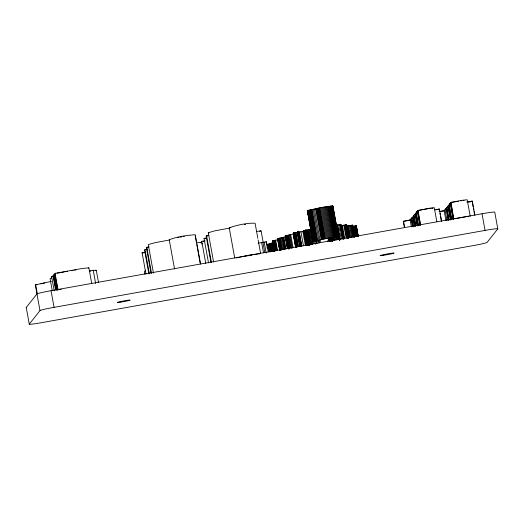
<?xml version="1.0" encoding="UTF-8"?>
<svg xmlns="http://www.w3.org/2000/svg" width="524" height="524" viewBox="0 0 524 524"><rect width="100%" height="100%" fill="white"/><g stroke="black" fill="none" stroke-linecap="round" stroke-linejoin="round"><path stroke-width="0.79" d="M285.279 235.879L287.479 248.553L285.187 235.938L293.145 234.084L295.582 247.492M332.864 206.246L330.913 206.076L321.029 207.583L307.326 210.786L308.223 210.864M318.618 240.634L319.05 243.005L320.714 240.902L312.939 241.675L325.679 238.649L338.615 236.966L328.948 239.442L327.284 241.544M306.402 245.743L303.671 230.724L304.385 230.475L305.918 230.141L308.695 245.121M349.069 237.706L346.436 225.071M339.755 225.097L340.973 224.672L336.67 225.124L339.329 240.116L336.65 225.124M145.6 270.168L144.382 271.792L144.807 274.157M29.272 324.14A13.067 0.681 -10.3 0 0 42.012 322.594L473.008 245.651A13.316 0.694 -10.3 0 0 487.084 242.409L497.8 228.857L494.774 212.207A13.401 0.701 -10.3 0 0 482.034 213.753L51.031 290.696A13.447 0.701 -10.3 0 0 36.955 293.931L26.246 307.483L29.272 324.14L39.981 310.588L35.311 284.886L51.424 281.355M55.642 290.021L53.062 275.827L53.343 275.473L55.917 289.667M56.468 289.942L53.749 274.962L55.636 274.321M91.746 283.608L88.877 267.836L82.144 268.504L55.059 273.305L54.778 273.659L57.784 290.217M145.299 252.149L142.004 252.83L145.233 252.607M147.296 249.169L144.938 249.594L144.545 250.092L148.862 273.849M150.991 273.109L146.379 247.76L146.779 247.263L149.143 246.843M201.661 241.387L204.956 240.706M206.463 237.929L203.974 238.466L205.585 238.355M210.91 262.301L206.161 236.16L206.554 235.662L208.945 235.237M234.7 257.959L229.23 227.861C236.927 224.986 247.806 222.772 255.096 223.244L257.834 238.296M265.95 242.324L266.402 241.754L268.262 252.011M404.443 227.685L403.297 221.377L410.338 219.903M436.865 221.888L434.285 207.694L430.086 208.12L417.772 210.53L420.346 224.724M441.693 221.632L439.4 209.011L436.027 209.829M448.727 219.628L446.776 207.55L449.068 220.172M449.664 205.591L447.909 206.122L450.345 219.523M450.889 202.349L453.699 219.156L450.889 202.349L463.006 200.194L467.205 199.762L470.218 216.32M474.895 215.279L472.321 201.085L468.155 202.041M266.506 244.59L271.373 243.352L272.552 242.592L274.124 251.265M278.513 239.494L272.375 241.053L273.168 241.066M412.44 226.623L411.006 218.737L411.55 218.495M446.998 220.499L444.994 209.456L445.538 209.214M153.46 273.096L148.272 244.584L155.012 242.678L169.789 239.953M213.596 262.02L208.27 232.715L215.01 230.802L229.787 228.078M286.215 236.678L277.956 238.689M464.081 200.423L463.504 200.351M351.709 225.582L352.698 225.241L354.709 236.291M52.236 290.479L50.088 278.65L51.817 277.89M412.997 226.892L411.419 218.22L412.689 217.794M95.689 270.751L96.2 270.181L89.237 270.869M306.311 245.501L303.73 231.307L293.152 233.246L294.219 233.239M411.392 226.859L410.102 219.766L410.999 219.425M445.97 220.715L444.11 210.465L445 210.124M54.208 290.827L51.627 276.633L53.068 276.096M88.445 268.059L88.877 267.836M414.536 214.552L414.117 214.755L414.451 214.906M412.349 217.565L412.015 217.414L412.434 217.211M201.006 242.474L201.432 242.304L197.306 242.809M263.245 242.743L261.083 230.861L259.577 231.3M356.097 226.172L356.438 225.955L352.698 226.289M447.889 206.495L447.175 206.816L447.699 206.921M236.193 257.965L249.018 255.201L260.363 253.642M450.312 203.456L449.5 203.757L450.535 203.712M417.399 211.768L416.167 212.207L417.137 212.227M450.319 203.836L449.088 204.281L450.057 204.294M417.851 211.264L416.58 211.683L417.615 211.637M446.677 208.513L445.407 208.938L445.832 208.965M344.733 225.556L345.139 225.451M336.139 225.241L336.585 225.137M432.909 208.152L432.195 208.323L432.627 208.251M177.813 237.7L179.018 237.438M244.623 256.452L245.828 256.19M35.311 284.886L36.896 284.571M40.852 283.772L44.809 282.98M180.217 237.176L181.638 236.907M247.243 255.922L248.664 255.653M229.23 227.861L230.743 227.593M206.161 236.16L207.753 235.879M146.379 247.76L147.965 247.479M451.465 202.461L458.454 201.209M57.155 273.233L64.288 271.963M65.873 271.674L67.458 271.393M71.421 270.685L73.013 270.404M53.749 274.962L55.341 274.674M418.545 210.386L429.516 208.441M53.062 275.827L54.542 275.565M466.773 202.074L472.321 201.085M434.645 209.862L439.4 209.011M446.579 207.799L448.092 207.53M439.02 211.558L444.345 210.609M440.52 211.499L444.549 210.786M403.297 221.377L410.541 220.08M454.668 218.77L466.013 216.753M59.67 289.576L61.282 289.287M39.981 310.588A13.447 0.701 -10.3 0 1 54.057 307.346L485.06 230.403A13.401 0.701 -10.3 0 1 497.8 228.857M336.709 225.11L339.513 240.084M201.334 243.863L202.801 243.608M74.519 270.135L75.941 269.886M258.391 243.116L266.402 241.754M460.779 200.797L461.886 200.607M256.957 231.366L261.083 230.861M469.57 202.028L470.401 201.884M244.367 224.541L245.691 224.324M183.053 236.638L184.376 236.416M249.981 255.43L251.304 255.214M346.443 225.955L352.691 225.241M340.934 225.575L346.619 224.894M308.8 245.18L305.97 230.141L310.444 229.63L313.024 243.824M308.708 230.18L309.939 229.997M467.146 216.569L468.901 216.327M305.197 230.665L303.678 230.757M287.132 235.859L285.207 235.983M279.279 238.59L278.231 238.682M430.584 208.283L431.272 208.283M445.963 209.476L444.994 209.456M411.975 218.757L411.006 218.737M411.104 219.772L410.102 219.766M203.273 241.276L204.891 241.164M306.121 230.193L308.891 245.173M89.519 271.15L90.809 271.144M208.912 232.938L208.27 232.715M200.548 264.037L195.223 234.732C186.551 235.374 177.322 236.547 169.232 239.737L174.558 269.041M51.627 276.633L52.138 276.764M340.914 224.639L343.541 238.892M356.392 225.936L358.278 236.278M482.034 213.753L485.06 230.403M472.406 202.912L473.126 206.856M473.414 208.428L473.696 210.006M473.984 211.585L474.561 214.742M453.358 219.589L450.352 203.03L453.018 219.052M451.786 219.635L449.068 204.655L451.406 219.143M451.112 219.523L448.531 205.329L450.915 219.772M448.105 205.873L450.679 220.067M448.393 220.047L446.245 208.225L448.197 220.296M439.348 210.052L439.629 211.631M439.918 213.203L440.206 214.781M440.494 216.36L441.352 221.089M417.969 210.281L420.687 225.261M420.006 225.15L417.431 210.956L419.809 225.399M418.44 225.202L416.148 212.58L418.204 225.497M417.903 225.877L415.611 213.261L417.562 225.34M417.333 225.628L415.185 213.799L417.137 225.877M415.801 225.621L413.94 215.371L415.604 225.87M415.453 226.067L413.587 215.816L415.218 226.368M414.772 225.962L413.05 216.497L414.576 226.211M412.015 217.414L413.606 226.198M403.493 221.128L404.639 227.436M356.313 225.923L358.174 236.173M356.189 225.916L358.056 236.167M356.53 228.536L356.818 230.115M357.099 231.693L357.388 233.272M356.032 225.916L357.899 236.167M355.848 225.923L357.709 236.173M355.626 225.936L357.486 236.186M355.364 225.955L357.224 236.206M355.062 225.988L356.929 236.239M354.434 226.06L356.3 236.311M353.602 226.165L355.462 236.416M352.665 225.235L354.617 236.337M352.567 225.313L354.565 236.54M352.383 225.215L354.388 236.252M352.292 225.209L354.44 237.038M352.174 225.215L354.322 237.044M352.03 225.222L354.178 237.051M351.859 225.235L354.008 237.064M351.67 225.255L353.818 237.084M350.936 225.333L353.084 237.162M350.124 225.431L352.279 237.261M349.22 225.549L351.368 237.379M348.244 225.68L350.399 237.51M347.825 225.746L349.973 237.569M347.379 225.811L349.534 237.634M346.547 224.888L348.919 237.601M346.449 224.881L348.84 237.647M346.318 224.881L348.755 238.289M348.152 235.374L348.44 236.953M346.168 224.894L348.604 238.296M345.991 224.907L348.427 238.309M345.729 224.927L348.165 238.335M345.427 224.96L347.864 238.368M345.106 224.999L347.543 238.4M344.491 225.071L346.927 238.479M343.829 225.156L346.122 237.772M342.369 225.359L344.805 238.767M341.674 225.464L344.111 238.865M340.842 224.632L343.443 238.951M340.751 224.632L343.371 238.983M340.626 224.632L343.24 239.023M340.482 224.639L343.063 238.833M340.286 224.658L342.86 238.852M340.056 224.678L342.631 238.872M339.794 224.704L342.375 238.898M338.642 224.842L341.222 239.036M340.004 239.193L337.364 225.006L339.88 239.213M337.161 225.038L339.814 239.219M337.096 225.051L339.814 240.031L336.945 225.071M336.866 225.084L339.591 240.071M332.897 205.971L338.969 239.376M332.786 205.952L338.478 237.136M336.27 225.209L337.987 234.673M338.275 236.252L338.851 239.403M332.642 205.952L338.262 236.835M338.288 237.071L338.72 239.435M332.458 205.952L338.072 236.841M338.176 237.103L338.602 239.468M338.065 237.13L338.491 239.501M337.967 237.162L338.334 239.547M337.829 237.202L338.262 239.566M337.751 237.221L338.176 239.586M331.915 205.984L337.528 236.874M337.659 237.241L338.091 239.606M331.45 206.024L337.063 236.913M337.083 237.385L337.508 239.75M330.913 206.076L336.526 236.966M336.362 237.549L336.794 239.913M330.323 206.148L335.936 237.038M335.602 237.719L336.035 240.084M329.681 206.227L335.294 237.117M328.98 206.318L334.594 237.208M334.43 237.975L334.862 240.339M334.227 238.23L334.698 240.64M334.109 238.224L334.607 240.595M328.221 206.423L333.834 237.313M334.017 238.224L334.45 240.588M333.912 238.23L334.345 240.595M333.788 238.237L334.22 240.601M333.644 238.25L334.076 240.614M333.487 238.263L333.919 240.627M333.316 238.282L333.742 240.647M327.415 206.541L333.028 237.431M326.576 206.666L332.19 237.555M332.249 238.407L332.681 240.771M332.589 240.87L332.157 238.505L332.517 240.909M332.019 238.571L332.367 240.968M331.836 238.636L332.268 241.001M331.718 238.669L332.151 241.033M331.587 238.708L332.013 241.073M325.699 206.803L331.312 237.686M331.43 238.748L331.862 241.112M331.266 238.793L331.699 241.158M331.083 238.839L331.371 240.411M330.886 238.885L331.175 240.457M330.677 238.931L330.965 240.509M324.801 206.941L330.415 237.831M330.454 238.983L330.886 241.348M330.218 239.029L330.651 241.4M323.878 207.091L329.491 237.981M329.255 239.239L329.688 241.603M322.941 207.249L328.555 238.138M328.253 239.442L328.541 241.02M321.991 207.412L327.605 238.302M321.029 207.583L326.642 238.472M320.066 207.759L325.679 238.649M319.293 207.904L324.906 238.787M318.52 208.048L324.133 238.931M317.76 208.192L323.373 239.082M317.007 208.336L322.62 239.226M316.267 208.48L321.88 239.37M315.546 208.631L321.16 239.52M314.367 208.873L319.981 239.763M313.241 209.115L318.854 240.005M312.16 209.351L317.773 240.241M311.459 209.508L317.072 240.398M316.666 241.151L317.099 243.529M310.804 209.659L316.417 240.549M316.175 241.688L316.463 243.267M310.195 209.81L315.808 240.693M309.632 209.947L315.245 240.837M309.14 210.072L314.754 240.961M314.858 241.099L315.428 244.249M308.708 210.196L314.321 241.086M308.335 210.307L313.948 241.197M313.712 241.282L314.138 243.647M308.027 210.406L313.64 241.295M307.765 210.504L313.378 241.394M308.158 213.248L308.446 214.833M310.745 227.508L311.033 229.093M311.754 233.049L312.042 234.634M312.33 236.219L312.618 237.804M312.907 239.389L313.339 241.761M307.562 210.589L313.175 241.479M307.555 210.864L308.852 217.991M309.14 219.576L313.169 241.754M307.418 210.661L313.011 241.721M307.339 210.727L312.939 241.675M309.573 229.761L312.291 244.747M308.741 229.879L311.322 244.079M307.981 229.984L310.562 244.177M307.287 230.075L310.012 245.055M306.926 230.121L309.651 245.101M306.599 230.154L309.317 245.134M306.226 230.187L309.022 245.167M305.787 230.154L308.59 245.127M305.675 230.174L308.492 245.14M308.361 245.167L305.564 230.193L308.184 245.199M305.427 230.219L308.079 245.219M305.328 230.239L307.961 245.245L305.21 230.265M304.883 230.344L307.601 245.33M304.582 230.422L307.3 245.402M304.385 230.475L307.11 245.455M304.215 230.521L306.94 245.501M304.071 230.56L306.789 245.546M303.94 230.599L306.664 245.586M303.835 230.639L306.481 245.651M302.82 231.438L305.4 245.632M300.914 231.693L303.494 245.894M299.296 231.903L301.876 246.097M299.034 231.929L301.614 246.123M298.798 231.955L301.372 246.149M298.582 231.975L301.156 246.169M298.385 231.994L300.966 246.188M298.294 232.001L300.874 246.195M298.182 232.014L300.763 246.208M298.012 232.034L300.638 246.221M297.907 232.047L300.579 246.228M297.822 232.06L300.468 246.247M297.783 232.067L300.324 246.273M297.665 232.093L300.16 246.306M297.508 232.125L300.082 246.319M297.429 232.139L300.01 246.332M297.357 232.158L299.872 246.365M296.158 232.427L298.739 246.621M295.392 232.604L297.973 246.797M294.685 232.774L297.265 246.968M294.049 232.938L296.63 247.132M293.853 232.99L296.433 247.184M293.682 233.036L296.263 247.23M293.532 233.082L296.112 247.276M293.407 233.121L295.988 247.315M293.302 233.16L295.883 247.354M293.224 233.193L295.805 247.485M290.709 234.588L293.001 247.204M289.824 234.772L292.261 248.173M288.979 234.948L291.416 248.356M288.18 235.125L290.473 247.747M287.421 235.296L289.857 248.703M286.72 235.466L289.156 248.867M286.451 235.525L288.888 248.933M286.209 235.59L288.645 248.992M285.993 235.649L288.285 248.265M285.796 235.702L288.089 248.317M285.626 235.754L287.918 248.369M285.482 235.8L287.781 248.415M285.37 235.839L287.663 248.455M283.916 237.149L286.065 248.972M283.215 237.287L285.364 249.116M282.541 237.431L284.689 249.26M281.886 237.575L284.034 249.398M280.943 237.778L283.091 249.607M280.065 237.981L282.213 249.81M279.567 238.099L281.716 249.928M279.102 238.21L281.25 250.04M278.676 238.322L280.831 250.151M278.493 238.374L280.641 250.203M278.323 238.42L280.478 250.249M278.185 238.459L280.333 250.289M278.067 238.499L280.216 250.328M277.969 238.538L280.104 250.518M277.877 238.577L280.019 250.505M277.93 239.606L279.79 249.856M277.818 239.632L279.685 249.883M277.72 239.651L279.58 249.902M275.637 240.11L277.504 250.361M275.126 240.228L276.993 250.479M274.655 240.339L276.521 250.59M274.229 240.444L276.089 250.695M273.816 240.549L275.683 250.799M273.449 240.647L275.31 250.898M273.128 240.739L274.989 250.989M272.866 240.817L274.727 251.075M272.65 240.896L274.511 251.147M272.48 240.961L274.34 251.212M272.414 240.988L274.275 251.317M272.126 242.998L273.561 250.878M271.825 243.182L273.259 251.068M271.714 243.234L273.148 251.12M271.563 243.293L272.997 251.179M271.373 243.352L272.808 251.238M270.987 243.477L272.421 251.356M270.541 243.601L271.976 251.487M269.939 243.765L271.373 251.651M269.271 243.935L270.698 251.821M268.524 244.119L269.958 252.005M267.725 244.308L269.009 251.409M266.421 243.667L266.709 245.245M266.998 246.824L267.279 248.396M264.175 242.121L266.179 253.157M262.924 242.324L264.79 252.575M261.64 242.54L263.507 252.797M258.122 239.874L260.566 253.341M206.554 235.662L211.454 262.589M204.052 238.361L208.519 262.91M201.747 241.282L205.775 263.461M195.249 235.905L196.539 243.038M196.828 244.623L200.286 263.631M146.779 247.263L151.528 273.404M144.938 249.594L149.255 273.351M142.089 252.725L145.98 274.111M96.311 270.391L98.46 282.22M93.207 270.155L95.643 283.563M55.059 273.305L58.066 289.864M54.024 274.609L56.893 290.375M51.031 290.696L54.057 307.346M35.612 284.506L37.335 293.971M26.396 307.647A13.067 0.681 -10.3 0 1 26.246 307.483M120.193 302.204A6.576 0.347 -10.3 0 0 130.168 300.121A6.576 0.347 -10.3 0 0 120.756 301.497A6.576 0.347 -10.3 0 0 120.193 302.204M383.561 255.306A7.107 0.373 -10.3 0 0 394.1 253.072A7.107 0.373 -10.3 0 0 383.66 254.631A7.107 0.373 -10.3 0 0 383.561 255.306"/></g></svg>
